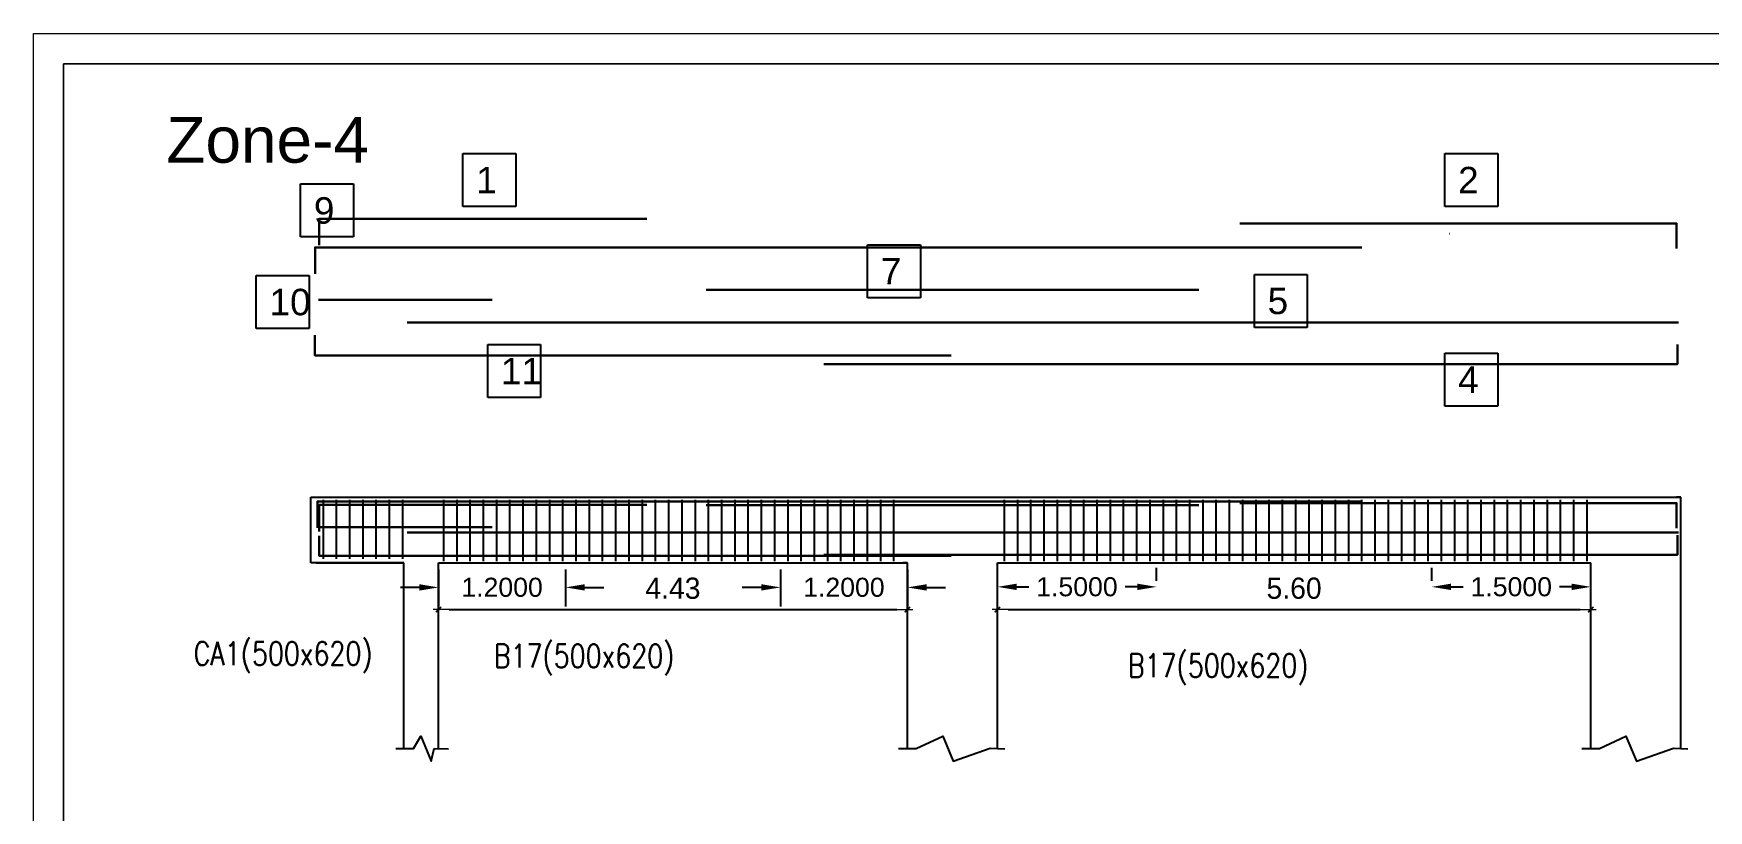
# Model space of a CAD drawing. Header units: inches. Extents: x 16 to 269, y 163 to 682.
# Drawn here: x 17.48 to 54.08, y 232.3 to 249.28 of the extents above; entities that cross this region are included whole.
import ezdxf

# ---------------------------------------------------------------- set-up
doc = ezdxf.new("R2010")
doc.units = ezdxf.units.IN
doc.header["$MEASUREMENT"] = 0
doc.layers.get('Defpoints').update_dxf_attribs({"lineweight": 5})
for name, color, linetype in [('CDEC-DIM-SCALE', 7, 'Continuous'), ('CDEC-FRAMING-PLAN', 7, 'Continuous'), ('CDEC-TEXT-25-SCALE', 70, 'Continuous'), ('Text', 7, 'Continuous')]:
    doc.layers.add(name, color=color, linetype=linetype)
doc.layers.add('Dim', color=7, linetype='Continuous', lineweight=5)
doc.layers.add('Sheet_Borders', color=7, linetype='Continuous', lineweight=5)
doc.styles.add('CDEC-22-100', font='romans.shx', dxfattribs={"width": 0.8, "height": 0.22})
doc.styles.get("Standard").update_dxf_attribs({"font": 'arial.ttf'})
doc.styles.add('XREF-AXIS$0$X-OPTA', font='x-opta1d.shx')
doc.dimstyles.get("Standard").update_dxf_attribs({"dimtxt": 0.18, "dimasz": 0.18, "dimexe": 0.18, "dimexo": 0.0625, "dimgap": 0.09, "dimtad": 0, "dimtih": 1, "dimtoh": 1, "dimdec": 4, "dimzin": 0, "dimdsep": 46, "dimtxsty": 'Standard', "dimcen": 0.09, "dimadec": 0, "dimazin": 0, "dimtfac": 1, "dimtdec": 4, "dimtofl": 0, "dimtmove": 0, "dimatfit": 3, "dimfxl": 1, "dimtolj": 1, "dimtzin": 0, "dimarcsym": 0})
doc.dimstyles.new('XREF-AXIS$0$DIM100 FINAL..2010', dxfattribs={"dimtxt": 0.2, "dimasz": 0.1, "dimexe": 100, "dimexo": 100, "dimgap": 0.1, "dimtad": 1, "dimzin": 1, "dimdsep": 46, "dimtxsty": 'XREF-AXIS$0$X-OPTA', "dimblk": 'XREF-AXIS$0$TIK', "dimcen": 0.01, "dimse1": 1, "dimse2": 1, "dimclrd": 256, "dimclre": 1, "dimclrt": 3, "dimazin": 0, "dimtfac": 1, "dimtix": 1, "dimtmove": 1, "dimatfit": 3, "dimfxl": 10, "dimfxlon": 1, "dimarcsym": 0})
pattern_1 = [(0, (6.281, 0), (0, 6.985), [5.08, -1.905]), (90, (6.281, 0), (-6.985, 4e-16), [5.08, -1.905])]

# ---------------------------------------------------------------- blocks, each defined once
blk = doc.blocks.new('XREF-AXIS$0$TIK')
for p, q in [((-1, 0), (0.5, 0)), ((0, 0.5), (0, -0.5))]:
    blk.add_line(p, q)
at = {"const_width": 0.15}
blk.add_lwpolyline([(0.25, 0.25), (-0.25, -0.25)], dxfattribs=at)
blk = doc.blocks.new('*D51')
at = {"layer": 'Defpoints', "color": 0, "transparency": 16777216}
for p in [(1469.615, 1054.601), (1474.042, 1054.601), (1474.042, 1054.161)]:
    blk.add_point(p, dxfattribs=at)
at = {"layer": 'Dim', "lineweight": -2, "transparency": 16777216}
blk.add_line((1469.715, 1054.161), (1473.942, 1054.161), dxfattribs=at)
at = {"layer": 'Dim', "lineweight": -2, "transparency": 16777216, "xscale": 0.1, "yscale": 0.1, "zscale": 0.1, "rotation": 180}
blk.add_blockref('XREF-AXIS$0$TIK', (1469.615, 1054.161), dxfattribs=at)
at = {"layer": 'Dim', "lineweight": -2, "transparency": 16777216, "xscale": 0.1, "yscale": 0.1, "zscale": 0.1}
blk.add_blockref('XREF-AXIS$0$TIK', (1474.042, 1054.161), dxfattribs=at)
at = {"layer": 'Dim', "color": 3, "transparency": 16777216, "insert": (1471.828, 1054.361), "char_height": 0.2, "attachment_point": 5, "style": 'XREF-AXIS$0$X-OPTA'}
blk.add_mtext('4.43', dxfattribs=at)
blk = doc.blocks.new('*D52')
at = {"layer": 'Defpoints', "color": 0, "transparency": 16777216}
for p in [(1474.892, 1054.601), (1480.492, 1054.601), (1480.492, 1054.161)]:
    blk.add_point(p, dxfattribs=at)
at = {"layer": 'Dim', "lineweight": -2, "transparency": 16777216}
blk.add_line((1474.992, 1054.161), (1480.392, 1054.161), dxfattribs=at)
at = {"layer": 'Dim', "lineweight": -2, "transparency": 16777216, "xscale": 0.1, "yscale": 0.1, "zscale": 0.1, "rotation": 180}
blk.add_blockref('XREF-AXIS$0$TIK', (1474.892, 1054.161), dxfattribs=at)
at = {"layer": 'Dim', "lineweight": -2, "transparency": 16777216, "xscale": 0.1, "yscale": 0.1, "zscale": 0.1}
blk.add_blockref('XREF-AXIS$0$TIK', (1480.492, 1054.161), dxfattribs=at)
at = {"layer": 'Dim', "color": 3, "transparency": 16777216, "insert": (1477.692, 1054.361), "char_height": 0.2, "attachment_point": 5, "style": 'XREF-AXIS$0$X-OPTA'}
blk.add_mtext('5.60', dxfattribs=at)
blk = doc.blocks.new('*U806')
at = {"color": 1}
blk.add_line((0, -0.29), (0, 0.29), dxfattribs=at)
blk = doc.blocks.new('*U814')
at = {"color": 0, "linetype": 'ByBlock', "lineweight": -2, "transparency": 16777216}
for p in [(0, 0), (0.125, 0), (0.25, 0), (0.375, 0), (0.5, 0), (0.625, 0), (0.75, 0), (0.875, 0), (1, 0), (1.125, 0), (1.25, 0), (1.375, 0), (1.5, 0), (1.625, 0), (1.75, 0), (1.875, 0), (2, 0), (2.125, 0), (2.25, 0), (2.375, 0), (2.5, 0), (2.625, 0), (2.75, 0), (2.875, 0), (3, 0), (3.125, 0), (3.25, 0), (3.375, 0), (3.5, 0), (3.625, 0), (3.75, 0), (3.875, 0), (4, 0), (4.125, 0), (4.25, 0)]:
    blk.add_blockref('*U806', p, dxfattribs=at)
blk = doc.blocks.new('*U812')
at = {"color": 1}
blk.add_line((0, -0.29), (0, 0.29), dxfattribs=at)
blk = doc.blocks.new('*U813')
at = {"color": 0, "linetype": 'ByBlock', "lineweight": -2, "transparency": 16777216}
for p in [(0, 0), (0.125, 0), (0.25, 0), (0.375, 0), (0.5, 0), (0.625, 0), (0.75, 0), (0.875, 0), (1, 0), (1.125, 0), (1.25, 0), (1.375, 0), (1.5, 0), (1.625, 0), (1.75, 0), (1.875, 0), (2, 0), (2.125, 0), (2.25, 0), (2.375, 0), (2.5, 0), (2.625, 0), (2.75, 0), (2.875, 0), (3, 0), (3.125, 0), (3.25, 0), (3.375, 0), (3.5, 0), (3.625, 0), (3.75, 0), (3.875, 0), (4, 0), (4.125, 0), (4.25, 0), (4.375, 0), (4.5, 0), (4.625, 0), (4.75, 0), (4.875, 0), (5, 0), (5.125, 0), (5.25, 0), (5.375, 0), (5.5, 0)]:
    blk.add_blockref('*U812', p, dxfattribs=at)
blk = doc.blocks.new('*U831')
at = {"color": 1}
blk.add_line((0, -0.279), (0, 0.279), dxfattribs=at)
blk = doc.blocks.new('*U832')
at = {"color": 0, "linetype": 'ByBlock', "lineweight": -2, "transparency": 16777216}
for p in [(0, 0), (0.125, 0), (0.25, 0), (0.375, 0), (0.5, 0), (0.625, 0), (0.75, 0)]:
    blk.add_blockref('*U831', p, dxfattribs=at)
blk = doc.blocks.new('*D836')
at = {"layer": 'Defpoints', "color": 0, "transparency": 16777216}
for p in [(1469.615, 1054.601), (1470.815, 1054.601), (1470.815, 1054.37)]:
    blk.add_point(p, dxfattribs=at)
at = {"layer": 'Dim', "color": 0, "lineweight": -2, "transparency": 16777216}
for p, q in [((1469.615, 1054.539), (1469.615, 1054.19)), ((1470.815, 1054.539), (1470.815, 1054.19)), ((1469.435, 1054.37), (1469.255, 1054.37)), ((1470.995, 1054.37), (1471.175, 1054.37))]:
    blk.add_line(p, q, dxfattribs=at)
at = {"layer": 'Dim', "color": 0, "transparency": 16777216}
for points in [[(1469.435, 1054.4), (1469.435, 1054.34), (1469.615, 1054.37)], [(1470.995, 1054.4), (1470.995, 1054.34), (1470.815, 1054.37)]]:
    blk.add_solid(points, dxfattribs=at)
at = {"layer": 'Dim', "color": 0, "transparency": 16777216, "insert": (1470.215, 1054.37), "char_height": 0.18, "attachment_point": 5}
blk.add_mtext('\\A1;1.2000', dxfattribs=at)
blk = doc.blocks.new('*D837')
at = {"layer": 'Defpoints', "color": 0, "transparency": 16777216}
for p in [(1472.842, 1054.601), (1474.042, 1054.601), (1474.042, 1054.37)]:
    blk.add_point(p, dxfattribs=at)
at = {"layer": 'Dim', "color": 0, "lineweight": -2, "transparency": 16777216}
for p, q in [((1472.842, 1054.539), (1472.842, 1054.19)), ((1474.042, 1054.539), (1474.042, 1054.19)), ((1472.662, 1054.37), (1472.482, 1054.37)), ((1474.222, 1054.37), (1474.402, 1054.37))]:
    blk.add_line(p, q, dxfattribs=at)
at = {"layer": 'Dim', "color": 0, "transparency": 16777216}
for points in [[(1472.662, 1054.4), (1472.662, 1054.34), (1472.842, 1054.37)], [(1474.222, 1054.4), (1474.222, 1054.34), (1474.042, 1054.37)]]:
    blk.add_solid(points, dxfattribs=at)
at = {"layer": 'Dim', "color": 0, "transparency": 16777216, "insert": (1473.442, 1054.37), "char_height": 0.18, "attachment_point": 5}
blk.add_mtext('\\A1;1.2000', dxfattribs=at)
blk = doc.blocks.new('*D838')
at = {"layer": 'Defpoints', "color": 0, "transparency": 16777216}
for p in [(1474.892, 1054.37), (1476.392, 1054.375), (1476.392, 1054.37)]:
    blk.add_point(p, dxfattribs=at)
at = {"layer": 'Dim', "color": 0, "lineweight": -2, "transparency": 16777216}
for p, q in [((1474.892, 1054.433), (1474.892, 1054.555)), ((1476.392, 1054.433), (1476.392, 1054.555)), ((1475.072, 1054.375), (1475.187, 1054.375)), ((1476.212, 1054.375), (1476.097, 1054.375))]:
    blk.add_line(p, q, dxfattribs=at)
at = {"layer": 'Dim', "color": 0, "transparency": 16777216}
for points in [[(1475.072, 1054.405), (1475.072, 1054.345), (1474.892, 1054.375)], [(1476.212, 1054.405), (1476.212, 1054.345), (1476.392, 1054.375)]]:
    blk.add_solid(points, dxfattribs=at)
at = {"layer": 'Dim', "color": 0, "transparency": 16777216, "insert": (1475.642, 1054.375), "char_height": 0.18, "attachment_point": 5}
blk.add_mtext('\\A1;1.5000', dxfattribs=at)
blk = doc.blocks.new('*D839')
at = {"layer": 'Defpoints', "color": 0, "transparency": 16777216}
for p in [(1478.992, 1054.37), (1480.492, 1054.375), (1480.492, 1054.37)]:
    blk.add_point(p, dxfattribs=at)
at = {"layer": 'Dim', "color": 0, "lineweight": -2, "transparency": 16777216}
for p, q in [((1478.992, 1054.433), (1478.992, 1054.555)), ((1480.492, 1054.433), (1480.492, 1054.555)), ((1479.172, 1054.375), (1479.287, 1054.375)), ((1480.312, 1054.375), (1480.197, 1054.375))]:
    blk.add_line(p, q, dxfattribs=at)
at = {"layer": 'Dim', "color": 0, "transparency": 16777216}
for points in [[(1479.172, 1054.405), (1479.172, 1054.345), (1478.992, 1054.375)], [(1480.312, 1054.405), (1480.312, 1054.345), (1480.492, 1054.375)]]:
    blk.add_solid(points, dxfattribs=at)
at = {"layer": 'Dim', "color": 0, "transparency": 16777216, "insert": (1479.742, 1054.375), "char_height": 0.18, "attachment_point": 5}
blk.add_mtext('\\A1;1.5000', dxfattribs=at)
blk = doc.blocks.new('sheet')
at = {"layer": 'Sheet_Borders', "linetype": 'Continuous', "lineweight": 0}
for p, q in [((-428.475, 35.187), (-428.475, 77.192)), ((-428.475, 77.192), (-369.075, 77.192)), ((-428.475, 35.187), (-428.475, 77.192)), ((-428.475, 77.192), (-369.075, 77.192)), ((-427.768, 35.894), (-427.768, 76.484)), ((-427.768, 76.484), (-369.782, 76.484)), ((-369.782, 76.484), (-427.768, 76.484)), ((-427.768, 76.484), (-427.768, 35.894))]:
    blk.add_line(p, q, dxfattribs=at)
blk = doc.blocks.new('4769')
h = blk.add_hatch()
h.set_pattern_fill('ANGLE', color=5)
h.set_pattern_definition(pattern_1)
edge = h.paths.add_edge_path()
edge.add_arc((1477.49147, 1052.95882), 0.01, 0, 360)
edge = h.paths.add_edge_path()
edge.add_arc((1477.62147, 1052.95882), 0.01, 0, 360)
edge = h.paths.add_edge_path()
edge.add_arc((1477.75147, 1052.95882), 0.01, 0, 360)
edge = h.paths.add_edge_path()
edge.add_arc((1477.88147, 1052.95882), 0.01, 0, 360)
edge = h.paths.add_edge_path()
edge.add_arc((1477.48427, 1052.4429), 0.01, 0, 360)
edge = h.paths.add_edge_path()
edge.add_arc((1477.58427, 1052.4429), 0.01, 0, 360)
edge = h.paths.add_edge_path()
edge.add_arc((1477.68427, 1052.4429), 0.01, 0, 360)
edge = h.paths.add_edge_path()
edge.add_arc((1477.78427, 1052.4429), 0.01, 0, 360)
edge = h.paths.add_edge_path()
edge.add_arc((1477.88427, 1052.4429), 0.01, 0, 360)
h = blk.add_hatch()
h.set_pattern_fill('ANGLE', color=6)
h.set_pattern_definition(pattern_1)
edge = h.paths.add_edge_path()
edge.add_arc((1477.48643, 1052.64697), 0.01, 0, 360)
edge = h.paths.add_edge_path()
edge.add_arc((1477.88643, 1052.64697), 0.01, 0, 360)
at = {"color": 6, "lineweight": 30}
for p, q in [((1468.48212, 1057.08329), (1470.12071, 1057.08329)), ((1469.32071, 1056.87034), (1481.32071, 1056.87034)), ((1468.48212, 1054.93861), (1470.12071, 1054.93861)), ((1469.32071, 1054.88942), (1481.32071, 1054.88942))]:
    blk.add_line(p, q, dxfattribs=at)
at = {"color": 3, "lineweight": 30}
for p, q in [((1472.14208, 1057.18047), (1476.79208, 1057.18047)), ((1472.14208, 1055.14664), (1476.79208, 1055.14664))]:
    blk.add_line(p, q, dxfattribs=at)
for p, q in [((1468.40903, 1054.60132), (1468.40903, 1055.22132)), ((1469.28903, 1055.22132), (1481.34208, 1055.22132)), ((1469.28903, 1055.22132), (1469.32903, 1055.22132)), ((1469.28903, 1055.22132), (1469.32903, 1055.22132)), ((1481.34208, 1055.22132), (1481.30208, 1055.22132)), ((1481.34208, 1052.84882), (1481.34208, 1055.22132)), ((1469.28903, 1054.60132), (1468.40903, 1054.60132)), ((1469.28903, 1052.84882), (1469.28903, 1054.60132)), ((1469.61461, 1052.84882), (1469.61461, 1054.60132)), ((1469.61461, 1054.60132), (1474.04208, 1054.60132)), ((1474.04208, 1054.60132), (1474.00208, 1054.60132)), ((1474.04208, 1052.84882), (1474.04208, 1054.60132)), ((1474.89208, 1052.84882), (1474.89208, 1054.60132)), ((1474.89208, 1054.60132), (1480.49208, 1054.60132)), ((1480.49208, 1052.84882), (1480.49208, 1054.60132))]:
    blk.add_line(p, q)
at = {"color": 5}
blk.add_line((1468.46029, 1054.60132), (1468.50029, 1054.60132), dxfattribs=at)
at = {"color": 3, "lineweight": 30}
for points in [[(1471.58081, 1057.85075), (1468.48977, 1057.85075), (1468.48977, 1057.60075)], [(1471.58081, 1055.14795), (1468.48977, 1055.14795), (1468.48977, 1054.89795)]]:
    blk.add_lwpolyline(points, dxfattribs=at)
at = {"color": 5, "lineweight": 30}
for points in [[(1477.18016, 1057.80584), (1481.30208, 1057.80584), (1481.30208, 1057.56946)], [(1468.44968, 1057.32892), (1468.44968, 1057.57892), (1478.33276, 1057.57892)], [(1474.45363, 1056.56019), (1468.44832, 1056.56019), (1468.44832, 1056.74976)], [(1481.31042, 1056.66284), (1481.31042, 1056.47825), (1473.25406, 1056.47825)], [(1468.47121, 1054.93132), (1468.47121, 1055.18132), (1478.33276, 1055.18132)], [(1477.18016, 1055.16656), (1481.30208, 1055.16656), (1481.30208, 1054.93018)], [(1474.45363, 1054.66793), (1468.489, 1054.66793), (1468.489, 1054.85749)], [(1481.31042, 1054.86238), (1481.31042, 1054.67779), (1473.25406, 1054.67779)]]:
    blk.add_lwpolyline(points, dxfattribs=at)
at = {"color": 1}
for points in [[(1469.21339, 1052.84882), (1469.38031, 1052.84882), (1469.44768, 1052.96433), (1469.54722, 1052.73024), (1469.57325, 1052.84882), (1469.70954, 1052.84499)], [(1473.95863, 1052.84882), (1474.12554, 1052.84882), (1474.37477, 1052.96433), (1474.47431, 1052.73024), (1474.82394, 1052.85074), (1474.96023, 1052.84691)], [(1480.40863, 1052.84882), (1480.57554, 1052.84882), (1480.82477, 1052.96433), (1480.92431, 1052.73024), (1481.27394, 1052.85074), (1481.41023, 1052.84691)]]:
    blk.add_lwpolyline(points, dxfattribs=at)
at = {"layer": 'CDEC-FRAMING-PLAN'}
for p, q in [((1468.40903, 1055.22132), (1474.89208, 1055.22132)), ((1468.46029, 1054.60132), (1469.28903, 1054.60132)), ((1469.61461, 1054.60132), (1474.04208, 1054.60132))]:
    blk.add_line(p, q, dxfattribs=at)
at = {"color": 5}
blk.add_blockref('*U832', (1468.52804, 1054.91776), dxfattribs=at)
for name, p in [('*U814', (1469.66461, 1054.907)), ('*U813', (1474.95776, 1054.907))]:
    blk.add_blockref(name, p)
at = {"layer": 'CDEC-DIM-SCALE', "color": 5, "char_height": 0.25, "attachment_point": 1, "bg_fill": 16, "box_fill_scale": 1.5, "bg_fill_color": 256, "bg_fill_transparency": 0}
for s, insert in [('1', (1469.97084, 1058.33984)), ('2', (1479.24003, 1058.33984)), ('11', (1470.20411, 1056.53683)), ('4', (1479.24003, 1056.45649))]:
    blk.add_mtext_dynamic_manual_height_columns(s, width=0.25, gutter_width=12.5, heights=[0], dxfattribs=dict(at, insert=insert))
at = {"layer": 'CDEC-DIM-SCALE', "color": 3, "char_height": 0.25, "attachment_point": 1, "bg_fill": 16, "box_fill_scale": 1.5, "bg_fill_color": 256, "bg_fill_transparency": 0}
for s, insert in [('9', (1468.43821, 1058.05344)), ('7', (1473.79062, 1057.47944))]:
    blk.add_mtext_dynamic_manual_height_columns(s, width=0.25, gutter_width=12.5, heights=[0], dxfattribs=dict(at, insert=insert))
at = {"layer": 'CDEC-DIM-SCALE', "color": 6, "char_height": 0.25, "attachment_point": 1, "bg_fill": 16, "box_fill_scale": 1.5, "bg_fill_color": 256, "bg_fill_transparency": 0}
for s, insert in [('10', (1468.01968, 1057.18884)), ('5', (1477.44185, 1057.19986))]:
    blk.add_mtext_dynamic_manual_height_columns(s, width=0.25, gutter_width=12.5, heights=[0], dxfattribs=dict(at, insert=insert))
at = {"layer": 'CDEC-TEXT-25-SCALE', "color": 0, "style": 'CDEC-22-100', "width": 0.8}
for s, p in [('CA1(500x620)', (1467.30333, 1053.6357)), ('B17(500x620) ', (1470.13716, 1053.61349)), ('B17(500x620)', (1476.1231, 1053.5229))]:
    blk.add_text(s, height=0.22, rotation=359.999996, dxfattribs=at).set_placement(p)
at = {"layer": 'Dim', "color": 7}
for base, p1, p2, picture, middle in [((1470.81461, 1054.37032), (1469.61461, 1054.60132), (1470.81461, 1054.60132), '*D836', (1470.21461, 1054.37032)), ((1474.04208, 1054.37032), (1472.84208, 1054.60132), (1474.04208, 1054.60132), '*D837', (1473.44208, 1054.37032)), ((1476.39208, 1054.37513), (1474.89208, 1054.37032), (1476.39208, 1054.37032), '*D838', (1475.64208, 1054.37513)), ((1480.49208, 1054.37513), (1478.99208, 1054.37032), (1480.49208, 1054.37032), '*D839', (1479.74208, 1054.37513))]:
    dim = blk.add_linear_dim(base=base, p1=p1, p2=p2, dimstyle='Standard', dxfattribs=at)
    dim.commit()
    dim.dimension.update_dxf_attribs({"geometry": picture, "text_midpoint": middle})
at = {"layer": 'Dim'}
for base, p1, p2, picture, middle in [((1474.04208, 1054.16133), (1469.61461, 1054.60132), (1474.04208, 1054.60132), '*D51', (1471.82835, 1054.36133)), ((1480.49208, 1054.16133), (1474.89208, 1054.60132), (1480.49208, 1054.60132), '*D52', (1477.69208, 1054.36133))]:
    dim = blk.add_linear_dim(base=base, p1=p1, p2=p2, dimstyle='XREF-AXIS$0$DIM100 FINAL..2010', dxfattribs=at)
    dim.commit()
    dim.dimension.update_dxf_attribs({"geometry": picture, "text_midpoint": middle})

msp = doc.modelspace()

# ---------------------------------------------------------------- linework, layer by layer
at = {"layer": 'Text'}
msp.add_line((48.4171, 244.9061), (48.4217, 244.9061), dxfattribs=at)

# ---------------------------------------------------------------- block references
at = {"xscale": 0.9317849193954946, "yscale": 0.9317849193954946, "zscale": 0.9317849193954946}
msp.add_blockref('sheet', (416.7302, 177.3507), dxfattribs=at)
at = {"color": 0, "xscale": 2.314630173413065, "yscale": 2.314630173413065, "zscale": 2.314630173413065}
msp.add_blockref('4769', (-3375.2823, -2203.303), dxfattribs=at)

# ---------------------------------------------------------------- texts
at = {"lineweight": -2, "insert": (20.3873, 247.4536), "char_height": 1, "attachment_point": 1}
msp.add_mtext_dynamic_manual_height_columns('Zone-4', width=9.77746, gutter_width=12.5, heights=[0], dxfattribs=at)

doc.saveas('drawing.dxf')
